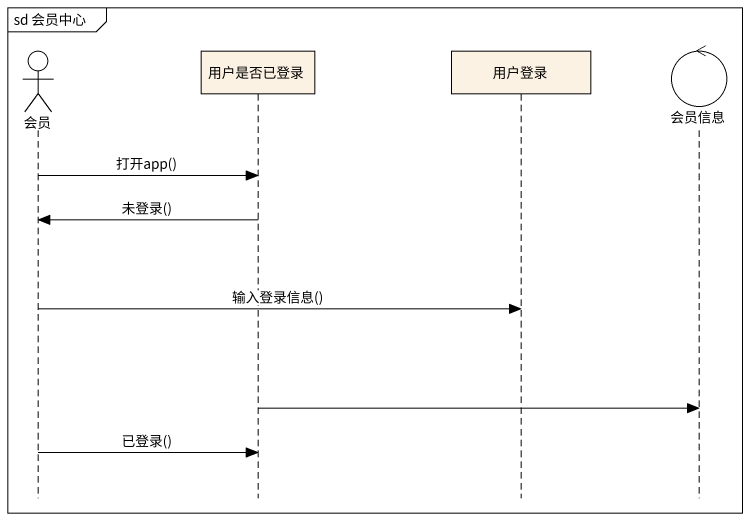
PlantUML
@startuml
mainframe sd 会员中心
hide footbox
actor 会员
participant 用户是否已登录
participant 用户登录
control 会员信息

会员 -> 用户是否已登录 : 打开app()
用户是否已登录 -> 会员 : 未登录()
会员 -> 用户登录 : 输入登录信息()
用户是否已登录 -> 会员信息
会员 -> 用户是否已登录 : 已登录()
@enduml
